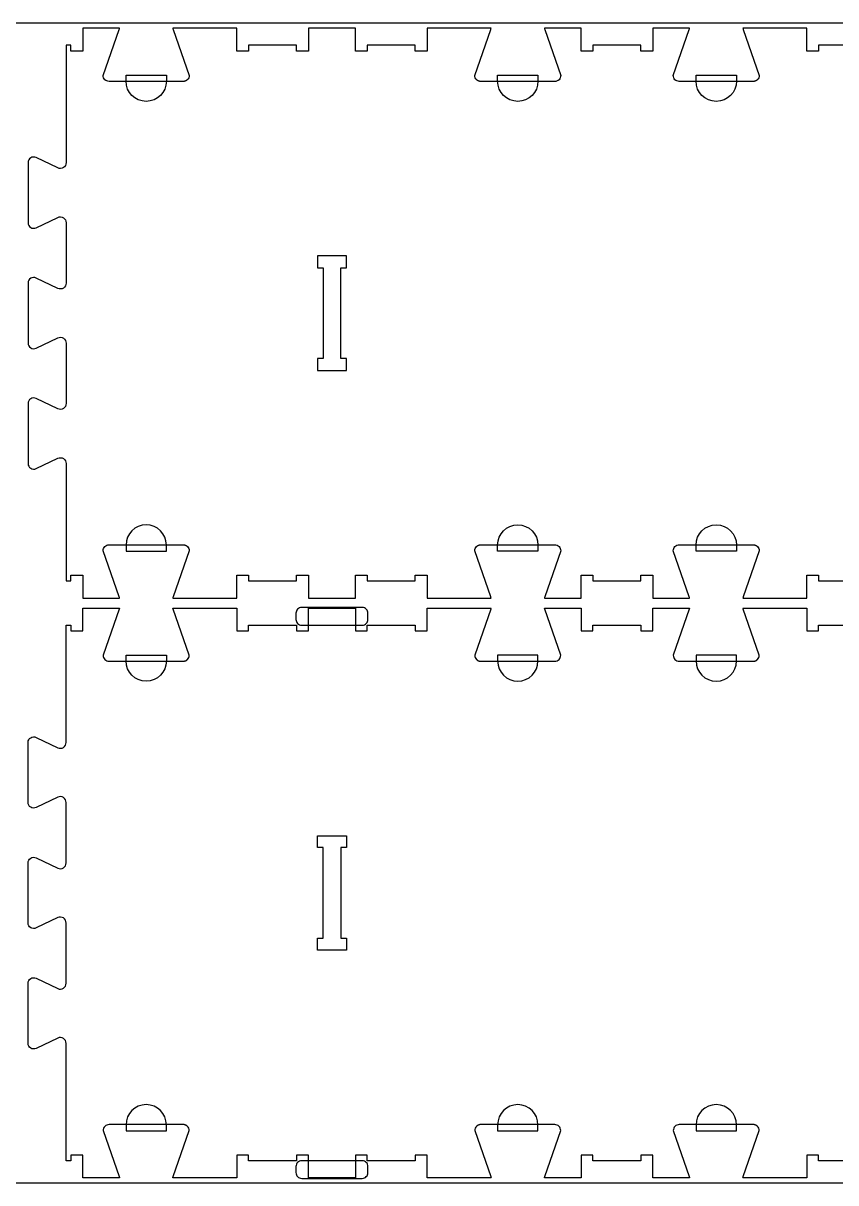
# Model space of a CAD drawing. Extents: x -10701 to -7518, y -10461 to -4867.
# Drawn here: x -10027 to -9172, y -6791 to -5571 of the extents above; entities that cross this region are included whole.
import ezdxf

# ---------------------------------------------------------------- set-up
doc = ezdxf.new("R2010")
doc.units = 0
for name, color, linetype in [('0_SHEET_SPRUCEPLY_2440X122', 1, 'CONTINUOUS'), ('3_ANYTOOL_CUTTHROUGH_INSID', 4, 'CONTINUOUS'), ('4_ANYTOOL_CUTTHROUGH_OUTSI', 5, 'CONTINUOUS'), ('5_ANYTOOL_HALF_MILL_9MM_IN', 3, 'CONTINUOUS')]:
    doc.layers.add(name, color=color, linetype=linetype)

msp = doc.modelspace()

# ---------------------------------------------------------------- linework, layer by layer
at = {"layer": '0_SHEET_SPRUCEPLY_2440X122'}
msp.add_lwpolyline([(-10329.7, -5571.2), (-10329.7, -6791.2), (-7889.7, -6791.2), (-7889.7, -5571.2)], close=True, dxfattribs=at)
at = {"layer": '3_ANYTOOL_CUTTHROUGH_INSID', "color": 4}
for points in [[(-9717, -5936.5), (-9686.8, -5936.5), (-9686.8, -5924), (-9692.8, -5924), (-9692.8, -5828.5), (-9686.8, -5828.5), (-9686.8, -5816), (-9717.3, -5816), (-9717.3, -5828.5), (-9711.3, -5828.5), (-9711.3, -5924), (-9717.3, -5924), (-9717.3, -5936.5)], [(-9717, -6426), (-9686.8, -6426), (-9686.8, -6438.5), (-9692.8, -6438.5), (-9692.8, -6534), (-9686.8, -6534), (-9686.8, -6546.5), (-9717.3, -6546.5), (-9717.3, -6534), (-9711.3, -6534), (-9711.3, -6438.5), (-9717.3, -6438.5), (-9717.3, -6426)]]:
    msp.add_lwpolyline(points, close=True, dxfattribs=at)
at = {"layer": '4_ANYTOOL_CUTTHROUGH_OUTSI', "color": 5}
for points in [[(-9139.3, -5594.5), (-9189.8, -5594.5), (-9189.8, -5600.5), (-9202.3, -5600.5), (-9202.3, -5576.5), (-9252, -5576.5), (-9269.5, -5576.5), (-9269.5, -5576.5, 0.061485), (-9269.2, -5577.8), (-9252.3, -5626.1), (-9252.3, -5626.2), (-9252.3, -5626.2), (-9252.3, -5626.2, -0.198912), (-9254.1, -5630.6), (-9254.2, -5630.7), (-9254.4, -5630.8), (-9254.5, -5630.9), (-9254.6, -5631), (-9254.7, -5631.1), (-9254.8, -5631.2), (-9255, -5631.3), (-9255.1, -5631.4), (-9255.2, -5631.5), (-9255.3, -5631.6), (-9255.5, -5631.6), (-9255.6, -5631.7), (-9255.7, -5631.8), (-9255.9, -5631.9), (-9256, -5631.9), (-9256.2, -5632), (-9256.3, -5632), (-9256.5, -5632.1), (-9256.6, -5632.1), (-9256.8, -5632.2), (-9256.9, -5632.2), (-9257.1, -5632.3), (-9257.2, -5632.3), (-9257.4, -5632.3), (-9257.5, -5632.4), (-9257.7, -5632.4), (-9257.8, -5632.4), (-9258, -5632.4), (-9258.1, -5632.4), (-9258.3, -5632.4), (-9258.4, -5632.5), (-9258.6, -5632.5), (-9336.6, -5632.5, -0.414214), (-9342.8, -5626.2), (-9342.8, -5626.2), (-9342.8, -5626.1), (-9325.9, -5577.8), (-9325.9, -5577.8, 0.061485), (-9325.7, -5576.5), (-9364.3, -5576.5), (-9364.3, -5600.5), (-9376.8, -5600.5), (-9376.8, -5594.5), (-9427.3, -5594.5), (-9427.3, -5600.5), (-9439.8, -5600.5), (-9439.8, -5576.5), (-9478.4, -5576.5), (-9478.4, -5576.5, 0.061485), (-9478.1, -5577.8), (-9461.2, -5626.1), (-9461.2, -5626.2), (-9461.2, -5626.2), (-9461.2, -5626.2, -0.414214), (-9467.5, -5632.5), (-9545.5, -5632.5), (-9545.6, -5632.5), (-9545.8, -5632.4), (-9545.9, -5632.4), (-9546.1, -5632.4), (-9546.2, -5632.4), (-9546.4, -5632.4), (-9546.5, -5632.4), (-9546.7, -5632.3), (-9546.8, -5632.3), (-9547, -5632.3), (-9547.1, -5632.2), (-9547.3, -5632.2), (-9547.4, -5632.1), (-9547.6, -5632.1), (-9547.7, -5632), (-9547.9, -5632), (-9548, -5631.9), (-9548.1, -5631.9), (-9548.3, -5631.8), (-9548.4, -5631.7), (-9548.6, -5631.6), (-9548.7, -5631.6), (-9548.8, -5631.5), (-9548.9, -5631.4), (-9549.1, -5631.3), (-9549.2, -5631.2), (-9549.3, -5631.1), (-9549.4, -5631), (-9549.6, -5630.9), (-9549.7, -5630.8), (-9549.8, -5630.7), (-9549.9, -5630.6, -0.198912), (-9551.7, -5626.2), (-9551.7, -5626.2), (-9551.7, -5626.1), (-9534.8, -5577.8), (-9534.8, -5577.8, 0.061485), (-9534.6, -5576.5), (-9552, -5576.5), (-9601.8, -5576.5), (-9601.8, -5600.5), (-9614.3, -5600.5), (-9614.3, -5594.5), (-9664.8, -5594.5), (-9664.8, -5600.5), (-9677.3, -5600.5), (-9677.3, -5576.5), (-9726.8, -5576.5), (-9726.8, -5600.5), (-9739.3, -5600.5), (-9739.3, -5594.5), (-9789.8, -5594.5), (-9789.8, -5600.5), (-9802.3, -5600.5), (-9802.3, -5576.5), (-9869.5, -5576.5), (-9869.5, -5576.5, 0.061485), (-9869.2, -5577.8), (-9852.3, -5626.1), (-9852.3, -5626.2), (-9852.3, -5626.2), (-9852.3, -5626.2, -0.198912), (-9854.1, -5630.6), (-9854.2, -5630.7), (-9854.4, -5630.8), (-9854.5, -5630.9), (-9854.6, -5631), (-9854.7, -5631.1), (-9854.8, -5631.2), (-9855, -5631.3), (-9855.1, -5631.4), (-9855.2, -5631.5), (-9855.3, -5631.6), (-9855.5, -5631.6), (-9855.6, -5631.7), (-9855.7, -5631.8), (-9855.9, -5631.9), (-9856, -5631.9), (-9856.2, -5632), (-9856.3, -5632), (-9856.5, -5632.1), (-9856.6, -5632.1), (-9856.8, -5632.2), (-9856.9, -5632.2), (-9857.1, -5632.3), (-9857.2, -5632.3), (-9857.4, -5632.3), (-9857.5, -5632.4), (-9857.7, -5632.4), (-9857.8, -5632.4), (-9858, -5632.4), (-9858.1, -5632.4), (-9858.3, -5632.4), (-9858.4, -5632.5), (-9858.6, -5632.5), (-9936.6, -5632.5, -0.414214), (-9942.8, -5626.2), (-9942.8, -5626.2), (-9942.8, -5626.1), (-9925.9, -5577.8), (-9925.9, -5577.8, 0.061485), (-9925.7, -5576.5), (-9964.3, -5576.5), (-9964.3, -5600.5), (-9976.8, -5600.5), (-9976.8, -5594.5), (-9981.8, -5594.5), (-9981.8, -5717.9), (-9981.8, -5717.9, -0.551268), (-9990.7, -5723.5), (-10013.5, -5712.6, 0.551268), (-10021.8, -5717.8), (-10021.8, -5781.2, 0.551268), (-10013.5, -5786.4), (-9990.7, -5775.5, -0.551268), (-9981.8, -5781.2), (-9981.8, -5844.6, -0.551268), (-9990.7, -5850.2), (-10013.5, -5839.3, 0.551268), (-10021.8, -5844.5), (-10021.8, -5907.9, 0.551268), (-10013.5, -5913.1), (-9990.7, -5902.2, -0.551268), (-9981.8, -5907.9), (-9981.8, -5971.3, -0.551268), (-9990.7, -5976.9), (-10013.5, -5966, 0.551268), (-10021.8, -5971.2), (-10021.8, -6034.6, 0.551268), (-10013.5, -6039.8), (-9990.7, -6028.9, -0.551268), (-9981.8, -6034.6), (-9981.8, -6158), (-9976.8, -6158), (-9976.8, -6152), (-9964.3, -6152), (-9964.3, -6176), (-9925.7, -6176), (-9925.7, -6176, 0.061485), (-9925.9, -6174.6), (-9942.8, -6126.3), (-9942.8, -6126.2), (-9942.8, -6126.2), (-9942.8, -6126.2, -0.414214), (-9936.6, -6120), (-9858.6, -6120), (-9858.4, -6120), (-9858.3, -6120), (-9858.1, -6120), (-9858, -6120), (-9857.8, -6120), (-9857.7, -6120), (-9857.5, -6120), (-9857.4, -6120.1), (-9857.2, -6120.1), (-9857.1, -6120.1), (-9856.9, -6120.2), (-9856.8, -6120.2), (-9856.6, -6120.3), (-9856.5, -6120.3), (-9856.3, -6120.4), (-9856.2, -6120.4), (-9856, -6120.5), (-9855.9, -6120.6), (-9855.7, -6120.6), (-9855.6, -6120.7), (-9855.5, -6120.8), (-9855.3, -6120.9), (-9855.2, -6120.9), (-9855.1, -6121), (-9855, -6121.1), (-9854.8, -6121.2), (-9854.7, -6121.3), (-9854.6, -6121.4), (-9854.5, -6121.5), (-9854.4, -6121.6), (-9854.2, -6121.7), (-9854.1, -6121.8, -0.198912), (-9852.3, -6126.2), (-9852.3, -6126.2), (-9852.3, -6126.3), (-9869.2, -6174.6), (-9869.2, -6174.6, 0.061485), (-9869.5, -6176), (-9852, -6176), (-9802.3, -6176), (-9802.3, -6152), (-9789.8, -6152), (-9789.8, -6158), (-9739.3, -6158), (-9739.3, -6152), (-9726.8, -6152), (-9726.8, -6176), (-9677.3, -6176), (-9677.3, -6152), (-9664.8, -6152), (-9664.8, -6158), (-9614.3, -6158), (-9614.3, -6152), (-9601.8, -6152), (-9601.8, -6176), (-9534.6, -6176), (-9534.6, -6176, 0.061485), (-9534.8, -6174.6), (-9551.7, -6126.3), (-9551.7, -6126.2), (-9551.7, -6126.2), (-9551.7, -6126.2, -0.198912), (-9549.9, -6121.8), (-9549.8, -6121.7), (-9549.7, -6121.6), (-9549.6, -6121.5), (-9549.4, -6121.4), (-9549.3, -6121.3), (-9549.2, -6121.2), (-9549.1, -6121.1), (-9548.9, -6121), (-9548.8, -6120.9), (-9548.7, -6120.9), (-9548.6, -6120.8), (-9548.4, -6120.7), (-9548.3, -6120.6), (-9548.1, -6120.6), (-9548, -6120.5), (-9547.9, -6120.4), (-9547.7, -6120.4), (-9547.6, -6120.3), (-9547.4, -6120.3), (-9547.3, -6120.2), (-9547.1, -6120.2), (-9547, -6120.1), (-9546.8, -6120.1), (-9546.7, -6120.1), (-9546.5, -6120), (-9546.4, -6120), (-9546.2, -6120), (-9546.1, -6120), (-9545.9, -6120), (-9545.8, -6120), (-9545.6, -6120), (-9545.5, -6120), (-9467.5, -6120, -0.414214), (-9461.2, -6126.2), (-9461.2, -6126.2), (-9461.2, -6126.3), (-9478.1, -6174.6), (-9478.1, -6174.6, 0.061485), (-9478.4, -6176), (-9439.8, -6176), (-9439.8, -6152), (-9427.3, -6152), (-9427.3, -6158), (-9376.8, -6158), (-9376.8, -6152), (-9364.3, -6152), (-9364.3, -6176), (-9325.7, -6176), (-9325.7, -6176, 0.061485), (-9325.9, -6174.6), (-9342.8, -6126.3), (-9342.8, -6126.2), (-9342.8, -6126.2), (-9342.8, -6126.2, -0.414214), (-9336.6, -6120), (-9258.6, -6120), (-9258.4, -6120), (-9258.3, -6120), (-9258.1, -6120), (-9258, -6120), (-9257.8, -6120), (-9257.7, -6120), (-9257.5, -6120), (-9257.4, -6120.1), (-9257.2, -6120.1), (-9257.1, -6120.1), (-9256.9, -6120.2), (-9256.8, -6120.2), (-9256.6, -6120.3), (-9256.5, -6120.3), (-9256.3, -6120.4), (-9256.2, -6120.4), (-9256, -6120.5), (-9255.9, -6120.6), (-9255.7, -6120.6), (-9255.6, -6120.7), (-9255.5, -6120.8), (-9255.3, -6120.9), (-9255.2, -6120.9), (-9255.1, -6121), (-9255, -6121.1), (-9254.8, -6121.2), (-9254.7, -6121.3), (-9254.6, -6121.4), (-9254.5, -6121.5), (-9254.4, -6121.6), (-9254.2, -6121.7), (-9254.1, -6121.8, -0.198912), (-9252.3, -6126.2), (-9252.3, -6126.2), (-9252.3, -6126.3), (-9269.2, -6174.6), (-9269.2, -6174.6, 0.061485), (-9269.5, -6176), (-9202.3, -6176), (-9202.3, -6152), (-9189.8, -6152), (-9189.8, -6158), (-9139.3, -6158)], [(-9139.3, -6768), (-9189.8, -6768), (-9189.8, -6762), (-9202.3, -6762), (-9202.3, -6786), (-9269.5, -6786), (-9269.5, -6786, -0.061485), (-9269.2, -6784.6), (-9252.3, -6736.3), (-9252.3, -6736.2), (-9252.3, -6736.2), (-9252.3, -6736.2, 0.198912), (-9254.1, -6731.8), (-9254.2, -6731.7), (-9254.4, -6731.6), (-9254.5, -6731.5), (-9254.6, -6731.4), (-9254.7, -6731.3), (-9254.8, -6731.2), (-9255, -6731.1), (-9255.1, -6731), (-9255.2, -6730.9), (-9255.3, -6730.9), (-9255.5, -6730.8), (-9255.6, -6730.7), (-9255.7, -6730.6), (-9255.9, -6730.6), (-9256, -6730.5), (-9256.2, -6730.4), (-9256.3, -6730.4), (-9256.5, -6730.3), (-9256.6, -6730.3), (-9256.8, -6730.2), (-9256.9, -6730.2), (-9257.1, -6730.1), (-9257.2, -6730.1), (-9257.4, -6730.1), (-9257.5, -6730), (-9257.7, -6730), (-9257.8, -6730), (-9258, -6730), (-9258.1, -6730), (-9258.3, -6730), (-9258.4, -6730), (-9258.6, -6730), (-9336.6, -6730, 0.414214), (-9342.8, -6736.2), (-9342.8, -6736.2), (-9342.8, -6736.3), (-9325.9, -6784.6), (-9325.9, -6784.6, -0.061485), (-9325.7, -6786), (-9364.3, -6786), (-9364.3, -6762), (-9376.8, -6762), (-9376.8, -6768), (-9427.3, -6768), (-9427.3, -6762), (-9439.8, -6762), (-9439.8, -6786), (-9478.4, -6786), (-9478.4, -6786, -0.061485), (-9478.1, -6784.6), (-9461.2, -6736.3), (-9461.2, -6736.2), (-9461.2, -6736.2), (-9461.2, -6736.2, 0.414214), (-9467.5, -6730), (-9545.5, -6730), (-9545.6, -6730), (-9545.8, -6730), (-9545.9, -6730), (-9546.1, -6730), (-9546.2, -6730), (-9546.4, -6730), (-9546.5, -6730), (-9546.7, -6730.1), (-9546.8, -6730.1), (-9547, -6730.1), (-9547.1, -6730.2), (-9547.3, -6730.2), (-9547.4, -6730.3), (-9547.6, -6730.3), (-9547.7, -6730.4), (-9547.9, -6730.4), (-9548, -6730.5), (-9548.1, -6730.6), (-9548.3, -6730.6), (-9548.4, -6730.7), (-9548.6, -6730.8), (-9548.7, -6730.9), (-9548.8, -6730.9), (-9548.9, -6731), (-9549.1, -6731.1), (-9549.2, -6731.2), (-9549.3, -6731.3), (-9549.4, -6731.4), (-9549.6, -6731.5), (-9549.7, -6731.6), (-9549.8, -6731.7), (-9549.9, -6731.8, 0.198912), (-9551.7, -6736.2), (-9551.7, -6736.2), (-9551.7, -6736.3), (-9534.8, -6784.6), (-9534.8, -6784.6, -0.061485), (-9534.6, -6786), (-9552, -6786), (-9601.8, -6786), (-9601.8, -6762), (-9614.3, -6762), (-9614.3, -6768), (-9664.8, -6768), (-9664.8, -6762), (-9677.3, -6762), (-9677.3, -6786), (-9726.8, -6786), (-9726.8, -6762), (-9739.3, -6762), (-9739.3, -6768), (-9789.8, -6768), (-9789.8, -6762), (-9802.3, -6762), (-9802.3, -6786), (-9869.5, -6786), (-9869.5, -6786, -0.061485), (-9869.2, -6784.6), (-9852.3, -6736.3), (-9852.3, -6736.2), (-9852.3, -6736.2), (-9852.3, -6736.2, 0.198912), (-9854.1, -6731.8), (-9854.2, -6731.7), (-9854.4, -6731.6), (-9854.5, -6731.5), (-9854.6, -6731.4), (-9854.7, -6731.3), (-9854.8, -6731.2), (-9855, -6731.1), (-9855.1, -6731), (-9855.2, -6730.9), (-9855.3, -6730.9), (-9855.5, -6730.8), (-9855.6, -6730.7), (-9855.7, -6730.6), (-9855.9, -6730.6), (-9856, -6730.5), (-9856.2, -6730.4), (-9856.3, -6730.4), (-9856.5, -6730.3), (-9856.6, -6730.3), (-9856.8, -6730.2), (-9856.9, -6730.2), (-9857.1, -6730.1), (-9857.2, -6730.1), (-9857.4, -6730.1), (-9857.5, -6730), (-9857.7, -6730), (-9857.8, -6730), (-9858, -6730), (-9858.1, -6730), (-9858.3, -6730), (-9858.4, -6730), (-9858.6, -6730), (-9936.6, -6730, 0.414214), (-9942.8, -6736.2), (-9942.8, -6736.2), (-9942.8, -6736.3), (-9925.9, -6784.6), (-9925.9, -6784.6, -0.061485), (-9925.7, -6786), (-9964.3, -6786), (-9964.3, -6762), (-9976.8, -6762), (-9976.8, -6768), (-9981.8, -6768), (-9981.8, -6644.6), (-9981.8, -6644.6, 0.551268), (-9990.7, -6638.9), (-10013.5, -6649.8, -0.551268), (-10021.8, -6644.6), (-10021.8, -6581.2, -0.551268), (-10013.5, -6576), (-9990.7, -6586.9, 0.551268), (-9981.8, -6581.3), (-9981.8, -6517.9, 0.551268), (-9990.7, -6512.2), (-10013.5, -6523.1, -0.551268), (-10021.8, -6517.9), (-10021.8, -6454.5, -0.551268), (-10013.5, -6449.3), (-9990.7, -6460.2, 0.551268), (-9981.8, -6454.6), (-9981.8, -6391.2, 0.551268), (-9990.7, -6385.5), (-10013.5, -6396.4, -0.551268), (-10021.8, -6391.2), (-10021.8, -6327.8, -0.551268), (-10013.5, -6322.6), (-9990.7, -6333.5, 0.551268), (-9981.8, -6327.9), (-9981.8, -6204.5), (-9976.8, -6204.5), (-9976.8, -6210.5), (-9964.3, -6210.5), (-9964.3, -6186.5), (-9925.7, -6186.5), (-9925.7, -6186.5, -0.061485), (-9925.9, -6187.8), (-9942.8, -6236.1), (-9942.8, -6236.2), (-9942.8, -6236.2), (-9942.8, -6236.2, 0.414214), (-9936.6, -6242.5), (-9858.6, -6242.5), (-9858.4, -6242.5), (-9858.3, -6242.4), (-9858.1, -6242.4), (-9858, -6242.4), (-9857.8, -6242.4), (-9857.7, -6242.4), (-9857.5, -6242.4), (-9857.4, -6242.3), (-9857.2, -6242.3), (-9857.1, -6242.3), (-9856.9, -6242.2), (-9856.8, -6242.2), (-9856.6, -6242.1), (-9856.5, -6242.1), (-9856.3, -6242), (-9856.2, -6242), (-9856, -6241.9), (-9855.9, -6241.9), (-9855.7, -6241.8), (-9855.6, -6241.7), (-9855.5, -6241.6), (-9855.3, -6241.6), (-9855.2, -6241.5), (-9855.1, -6241.4), (-9855, -6241.3), (-9854.8, -6241.2), (-9854.7, -6241.1), (-9854.6, -6241), (-9854.5, -6240.9), (-9854.4, -6240.8), (-9854.2, -6240.7), (-9854.1, -6240.6, 0.198912), (-9852.3, -6236.2), (-9852.3, -6236.2), (-9852.3, -6236.1), (-9869.2, -6187.8), (-9869.2, -6187.8, -0.061485), (-9869.5, -6186.5), (-9852, -6186.5), (-9802.3, -6186.5), (-9802.3, -6210.5), (-9789.8, -6210.5), (-9789.8, -6204.5), (-9739.3, -6204.5), (-9739.3, -6210.5), (-9726.8, -6210.5), (-9726.8, -6186.5), (-9677.3, -6186.5), (-9677.3, -6210.5), (-9664.8, -6210.5), (-9664.8, -6204.5), (-9614.3, -6204.5), (-9614.3, -6210.5), (-9601.8, -6210.5), (-9601.8, -6186.5), (-9534.6, -6186.5), (-9534.6, -6186.5, -0.061485), (-9534.8, -6187.8), (-9551.7, -6236.1), (-9551.7, -6236.2), (-9551.7, -6236.2), (-9551.7, -6236.2, 0.198912), (-9549.9, -6240.6), (-9549.8, -6240.7), (-9549.7, -6240.8), (-9549.6, -6240.9), (-9549.4, -6241), (-9549.3, -6241.1), (-9549.2, -6241.2), (-9549.1, -6241.3), (-9548.9, -6241.4), (-9548.8, -6241.5), (-9548.7, -6241.6), (-9548.6, -6241.6), (-9548.4, -6241.7), (-9548.3, -6241.8), (-9548.1, -6241.9), (-9548, -6241.9), (-9547.9, -6242), (-9547.7, -6242), (-9547.6, -6242.1), (-9547.4, -6242.1), (-9547.3, -6242.2), (-9547.1, -6242.2), (-9547, -6242.3), (-9546.8, -6242.3), (-9546.7, -6242.3), (-9546.5, -6242.4), (-9546.4, -6242.4), (-9546.2, -6242.4), (-9546.1, -6242.4), (-9545.9, -6242.4), (-9545.8, -6242.4), (-9545.6, -6242.5), (-9545.5, -6242.5), (-9467.5, -6242.5, 0.414214), (-9461.2, -6236.2), (-9461.2, -6236.2), (-9461.2, -6236.1), (-9478.1, -6187.8), (-9478.1, -6187.8, -0.061485), (-9478.4, -6186.5), (-9439.8, -6186.5), (-9439.8, -6210.5), (-9427.3, -6210.5), (-9427.3, -6204.5), (-9376.8, -6204.5), (-9376.8, -6210.5), (-9364.3, -6210.5), (-9364.3, -6186.5), (-9325.7, -6186.5), (-9325.7, -6186.5, -0.061485), (-9325.9, -6187.8), (-9342.8, -6236.1), (-9342.8, -6236.2), (-9342.8, -6236.2), (-9342.8, -6236.2, 0.414214), (-9336.6, -6242.5), (-9258.6, -6242.5), (-9258.4, -6242.5), (-9258.3, -6242.4), (-9258.1, -6242.4), (-9258, -6242.4), (-9257.8, -6242.4), (-9257.7, -6242.4), (-9257.5, -6242.4), (-9257.4, -6242.3), (-9257.2, -6242.3), (-9257.1, -6242.3), (-9256.9, -6242.2), (-9256.8, -6242.2), (-9256.6, -6242.1), (-9256.5, -6242.1), (-9256.3, -6242), (-9256.2, -6242), (-9256, -6241.9), (-9255.9, -6241.9), (-9255.7, -6241.8), (-9255.6, -6241.7), (-9255.5, -6241.6), (-9255.3, -6241.6), (-9255.2, -6241.5), (-9255.1, -6241.4), (-9255, -6241.3), (-9254.8, -6241.2), (-9254.7, -6241.1), (-9254.6, -6241), (-9254.5, -6240.9), (-9254.4, -6240.8), (-9254.2, -6240.7), (-9254.1, -6240.6, 0.198912), (-9252.3, -6236.2), (-9252.3, -6236.2), (-9252.3, -6236.1), (-9269.2, -6187.8), (-9269.2, -6187.8, -0.061485), (-9269.5, -6186.5), (-9202.3, -6186.5), (-9202.3, -6210.5), (-9189.8, -6210.5), (-9189.8, -6204.5), (-9139.3, -6204.5)]]:
    msp.add_lwpolyline(points, format="xyb", dxfattribs=at)
at = {"layer": '5_ANYTOOL_HALF_MILL_9MM_IN', "color": 3}
for points in [[(-9876.3, -5632.2, -1), (-9918.8, -5632.2), (-9918.8, -5632), (-9918.8, -5626), (-9876.3, -5626), (-9876.3, -5632), (-9876.3, -5632.2)], [(-9485.2, -5632.2, -1), (-9527.7, -5632.2), (-9527.7, -5632), (-9527.7, -5626), (-9485.2, -5626), (-9485.2, -5632), (-9485.2, -5632.2)], [(-9276.3, -5632.2, -1), (-9318.8, -5632.2), (-9318.8, -5632), (-9318.8, -5626), (-9276.3, -5626), (-9276.3, -5632), (-9276.3, -5632.2)], [(-9876.3, -6120.2, 1), (-9918.8, -6120.2), (-9918.8, -6120.5), (-9918.8, -6126.5), (-9876.3, -6126.5), (-9876.3, -6120.5), (-9876.3, -6120.2)], [(-9527.7, -6120.2, -1), (-9485.2, -6120.2), (-9485.2, -6120.5), (-9485.2, -6126.5), (-9527.7, -6126.5), (-9527.7, -6120.5), (-9527.7, -6120.2)], [(-9318.8, -6120.2, -1), (-9276.3, -6120.2), (-9276.3, -6120.5), (-9276.3, -6126.5), (-9318.8, -6126.5), (-9318.8, -6120.5), (-9318.8, -6120.2)], [(-9733.9, -6186, 0.414214), (-9739.9, -6192), (-9739.9, -6198.5, 0.414214), (-9733.9, -6204.5), (-9670.1, -6204.5, 0.414214), (-9664.1, -6198.5), (-9664.1, -6192, 0.414214), (-9670.1, -6186)], [(-9876.3, -6242.2, -1), (-9918.8, -6242.2), (-9918.8, -6242), (-9918.8, -6236), (-9876.3, -6236), (-9876.3, -6242), (-9876.3, -6242.2)], [(-9527.7, -6242.2, 1), (-9485.2, -6242.2), (-9485.2, -6242), (-9485.2, -6236), (-9527.7, -6236), (-9527.7, -6242), (-9527.7, -6242.2)], [(-9318.8, -6242.2, 1), (-9276.3, -6242.2), (-9276.3, -6242), (-9276.3, -6236), (-9318.8, -6236), (-9318.8, -6242), (-9318.8, -6242.2)], [(-9876.3, -6730.2, 1), (-9918.8, -6730.2), (-9918.8, -6730.5), (-9918.8, -6736.5), (-9876.3, -6736.5), (-9876.3, -6730.5), (-9876.3, -6730.2)], [(-9485.2, -6730.2, 1), (-9527.7, -6730.2), (-9527.7, -6730.5), (-9527.7, -6736.5), (-9485.2, -6736.5), (-9485.2, -6730.5), (-9485.2, -6730.2)], [(-9276.3, -6730.2, 1), (-9318.8, -6730.2), (-9318.8, -6730.5), (-9318.8, -6736.5), (-9276.3, -6736.5), (-9276.3, -6730.5), (-9276.3, -6730.2)], [(-9733.9, -6768, 0.414214), (-9739.9, -6774), (-9739.9, -6780.5, 0.414214), (-9733.9, -6786.5), (-9670.1, -6786.5, 0.414214), (-9664.1, -6780.5), (-9664.1, -6774, 0.414214), (-9670.1, -6768)]]:
    msp.add_lwpolyline(points, format="xyb", close=True, dxfattribs=at)

doc.saveas('drawing.dxf')
